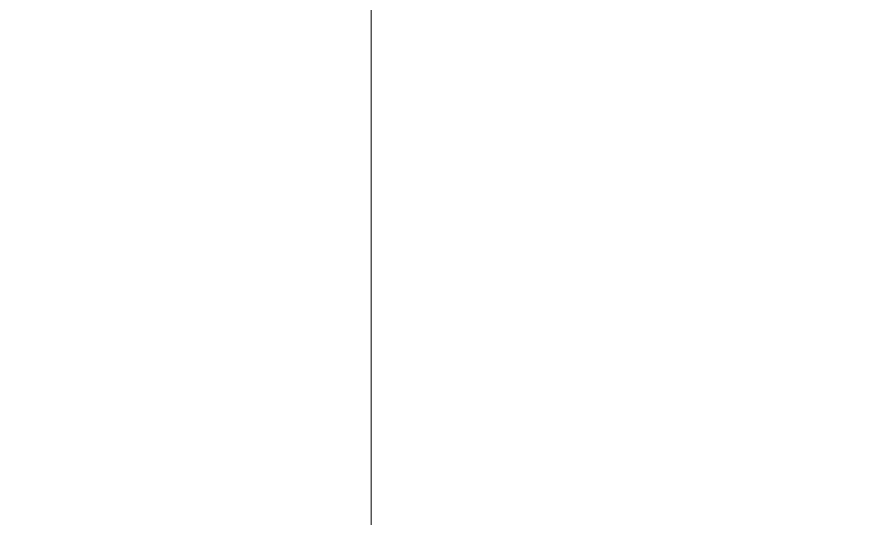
# Model space of a CAD drawing. Header units: millimetres. Extents: x -4000 to 187956, y -58990 to 162485.
# Drawn here: x 3320 to 3885, y 74322 to 74658 of the extents above; entities that cross this region are included whole.
import ezdxf

# ---------------------------------------------------------------- set-up
doc = ezdxf.new("R2010")
doc.units = ezdxf.units.MM
doc.layers.add('A-FLOR-PATT', color=8, linetype='Continuous', lineweight=13)

# ---------------------------------------------------------------- blocks, each defined once
blk = doc.blocks.new('CMF2_NHAXUONG_A_rvt-1-0_000')
at = {"layer": 'A-FLOR-PATT', "lineweight": 9}
h = blk.add_hatch(dxfattribs=at)
h.set_pattern_fill('FP_25', color=252, style=0, pattern_type=2)
h.set_pattern_definition([(89.998, (160159.3, 137898.8), (-600, 0.021), []), (179.998, (160159.3, 137898.8), (-0.021, -600), [])])
h.paths.add_polyline_path([(154749.88, 498.91), (160009.36, 498.91), (160009.25, 1898.5), (156700.32, 1898.5), (156700.43, 1498.54), (156600.36, 1498.54), (156600.36, 2298.53), (158059.01, 2298.53), (158058.95, 5748.61), (156099.89, 5748.43), (156099.89, 4399.9), (155999.89, 4399.9), (155999.89, 5748.49), (154749.88, 5748.54), (154749.88, 751.94)])
h.paths.add_polyline_path([(160209.3, 1748.67), (165509.36, 1749.4), (165509.05, 3698.26), (162659.15, 3698.26), (162659.15, 3548.45), (162459.15, 3548.45), (162459.14, 4948.7), (161059.26, 4948.83), (161059.26, 4898.28), (160209.36, 4898.91), (160209.25, 3698.45), (160859.15, 3698.45), (160859.15, 3498.45), (160209.15, 3498.45), (160209.29, 1919.98)])
h.paths.add_polyline_path([(158997.49, 2198.53), (159409.36, 2198.53), (159409.36, 3498.62), (158258.79, 3498.62), (158258.79, 2198.53), (158714.04, 2198.53)])
h.paths.add_polyline_path([(159280.91, 3698.45), (160009.15, 3698.45), (160009.15, 4898.73), (159959.05, 4898.64), (159959.85, 5848.63), (158258.55, 5848.62), (158258.55, 3698.45)])
h.paths.add_polyline_path([(83409.05, 5348.51), (85559.05, 5348.51), (85559.05, 6948.51), (83409.05, 6948.51), (83409.05, 5424.09)])
h.paths.add_polyline_path([(83209.26, 5348.6), (83209.26, 10108.83), (82009.26, 10108.83), (82009.26, 8808.83), (80984.26, 8808.83), (80984.05, 7248.51), (82234.05, 7248.51), (82234.05, 5348.6)])
h.paths.add_polyline_path([(80485.39, 6361.01), (80784.26, 6361.01), (80784.26, 8808.83), (79759.26, 8808.83), (79759.26, 10108.83), (78559.26, 10108.83), (78559.26, 6361.01), (79918.52, 6361.01)])
h.paths.add_polyline_path([(79959.26, 9008.83), (81809.26, 9008.83), (81809.26, 10208.83), (79959.26, 10208.83), (79959.26, 10096.24)])
h.paths.add_polyline_path([(5374.56, 15998.65), (5859.05, 15998.65), (5859.05, 18498.58), (509.05, 18498.58), (509.05, 17048.64), (4299.78, 17048.64), (4299.78, 15998.65), (5091.13, 15998.65)])
h.paths.add_polyline_path([(4409.04, 18698.58), (5959.05, 18698.58), (5959.05, 20998.58), (4409.04, 20998.58), (4409.04, 19440.54)])
h.paths.add_polyline_path([(509.05, 21198.58), (5859.05, 21198.58), (5859.05, 24898.28), (3969.26, 24898.28), (3969.26, 22848.58), (4609.26, 22848.58), (4609.26, 22743.94), (3769.26, 22743.94), (3769.26, 24698.75), (509.05, 24698.75), (509.05, 22798.58), (2129.26, 22798.58), (2129.26, 23198.57), (2229.26, 23198.57), (2229.26, 22398.58), (509.05, 22398.58), (509.05, 21776.61)])
h.paths.add_polyline_path([(4249.78, 73948.54), (5800.21, 73948.65), (5800.21, 76398.64), (4359.05, 76398.64), (4359.05, 76098.6), (509.26, 76098.68), (509.26, 73998.61), (4159.05, 73998.61), (4159.05, 74648.65), (4249.78, 74648.65), (4249.78, 74338.3)])
h.paths.add_polyline_path([(161750.21, 73948.54), (161750.21, 74640.01), (161850.21, 74640.01), (161850.31, 73998.61), (165509.37, 73998.69), (165509.37, 76098.68), (161659.47, 76098.6), (161659.47, 76398.64), (160200, 76398.64), (160200, 73948.65), (161548.41, 73948.55)])
h.paths.add_polyline_path([(161548.41, 76598.64), (161659.05, 76598.64), (161659.05, 78298.64), (160209.05, 78298.64), (160209.05, 76598.64)])
h.paths.add_polyline_path([(5091.13, 76598.64), (5809.48, 76598.64), (5809.48, 78298.64), (4359.48, 78298.64), (4359.48, 76598.64)])
h.paths.add_polyline_path([(160199.74, 78498.64), (161659.31, 78498.66), (161659.63, 78798.62), (165509.58, 78798.68), (165509.05, 80348.64), (161859.47, 80348.64), (161859.47, 80048.65), (161750, 80048.65), (161750, 80948.67), (160200.17, 80948.25), (160200.03, 80178.48)])
h.paths.add_polyline_path([(5709.48, 78498.64), (5709.48, 80948.28), (4250, 80948.28), (4250, 80299.28), (4149.79, 80299.28), (4149.79, 80348.64), (509.26, 80348.64), (508.94, 78798.68), (4159.16, 78798.6), (4159.48, 78498.64), (5091.13, 78498.64)])
h.paths.add_polyline_path([(86109.47, 132101.22), (86109.47, 133323.82), (84609.47, 133323.82), (84609.47, 132101.22)])
h.paths.add_polyline_path([(83259.47, 132200.86), (84409.47, 132200.86), (84409.47, 133523.82), (85259.47, 133523.82), (85259.26, 134848.41), (83259.47, 134848.41), (83259.47, 132740.17)])
h.paths.add_polyline_path([(87459.26, 132201.22), (87459.26, 134848.59), (85459.47, 134848.23), (85459.47, 133523.82), (86309.47, 133526.05), (86309.47, 132201.22), (86721.01, 132201.22)])
h.paths.add_polyline_path([(11209.15, 135098.74), (11209.05, 140698.73), (6109.26, 140698.73), (6109.26, 139698.74), (6059.05, 139698.74), (6059.05, 139098.68), (9550.26, 139098.7), (9550.26, 139498.69), (9650.26, 139498.69), (9650.26, 138698.69), (7959.61, 138698.69), (7959.61, 135098.75), (9859.05, 135098.75), (9859.05, 137148.74), (9259.05, 137148.74), (9259.05, 137348.74), (10059.05, 137348.74), (10059.05, 135098.75), (10759.87, 135098.75)])
h.paths.add_polyline_path([(156349.86, 135098.75), (156349.86, 136499.69), (156449.86, 136499.69), (156449.86, 135098.77), (158059.12, 135098.85), (158059.12, 138698.69), (156349.85, 138698.69), (156349.86, 139498.69), (156449.86, 139498.69), (156449.85, 139098.7), (159959.68, 139098.68), (159959.68, 140698.82), (154809.15, 140698.64), (154808.94, 135098.75)])
h.paths.add_polyline_path([(162549.79, 135998.6), (162549.79, 137398.75), (162659.05, 137398.75), (162659.05, 137248.8), (165509.38, 137248.82), (165509.63, 139448.5), (160159.47, 139448.5), (160159.47, 137398.75), (160750.21, 137398.75), (160750.21, 137298.75), (160149.79, 137298.75), (160149.79, 135998.83), (161548.41, 135998.7)])
h.paths.add_polyline_path([(3449.79, 135998.67), (5900.21, 135998.74), (5900.21, 137297.57), (5248.63, 137297.57), (5248.63, 137398.75), (5859.05, 137398.75), (5859.05, 139448.73), (509.36, 139448.73), (509.36, 137248.77), (3449.79, 137249.9), (3449.79, 136244.28)])
h.paths.add_polyline_path([(6059.05, 137398.75), (7159.62, 137398.75), (7159.62, 138698.69), (6059.05, 138698.69), (6059.05, 137412.32)])
h.paths.add_polyline_path([(158858.92, 137398.75), (159959.05, 137398.75), (159959.05, 138698.69), (158858.92, 138698.69), (158858.92, 137412.32)])

msp = doc.modelspace()

# ---------------------------------------------------------------- block references
at = {"lineweight": 5}
msp.add_blockref('CMF2_NHAXUONG_A_rvt-1-0_000', (0, 0), dxfattribs=at)

doc.saveas('drawing.dxf')
